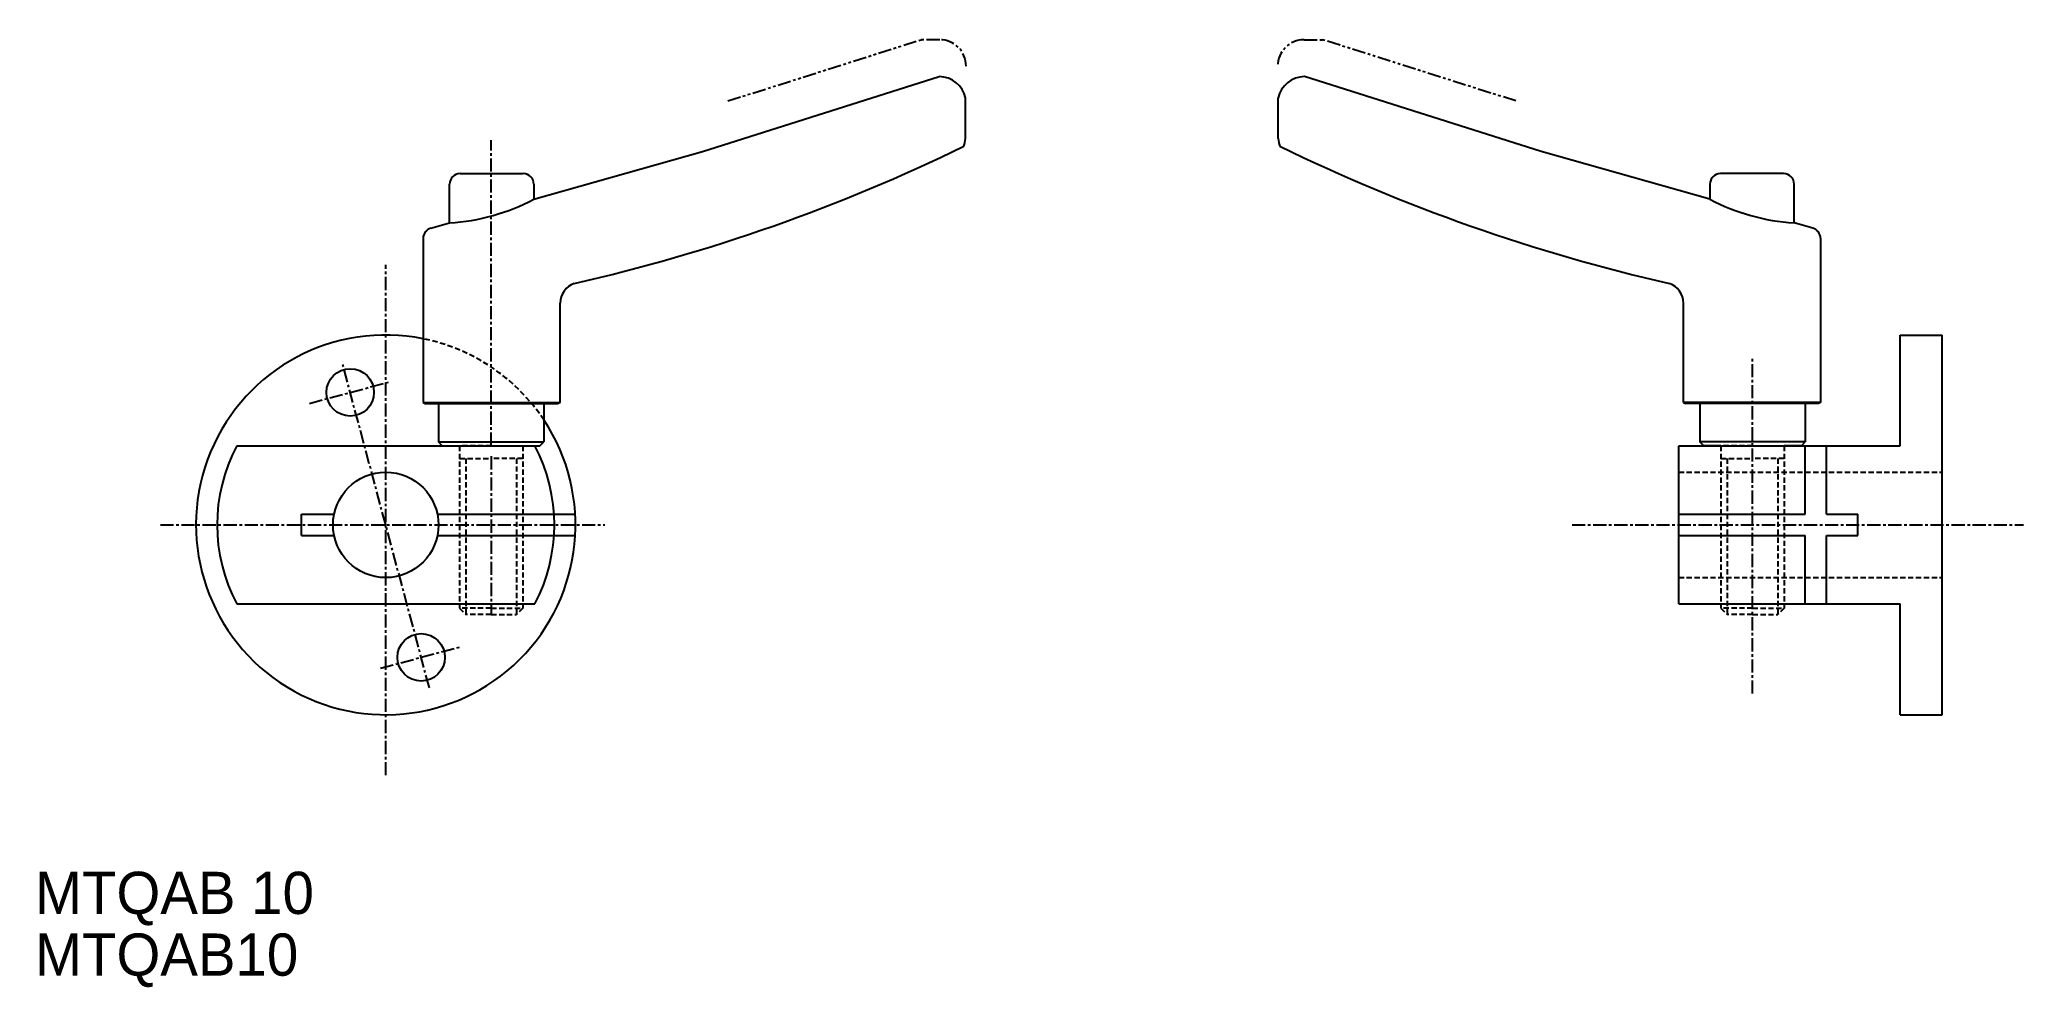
# Model space of a CAD drawing. Extents: x 10 to 199, y -7 to 83.
import ezdxf

# ---------------------------------------------------------------- set-up
doc = ezdxf.new("R2010")
doc.units = 0
for name, pattern in [('CENTER', [2, 1.25, -0.25, 0.25, -0.25]), ('DASHED', [0.75, 0.5, -0.25]), ('PHANTOM', [2.5, 1.25, -0.25, 0.25, -0.25, 0.25, -0.25])]:
    doc.linetypes.add(name, pattern=pattern)
doc.layers.get('0').update_dxf_attribs({"linetype": 'CONTINUOUS'})
doc.layers.add('CENTER', color=1, linetype='CENTER')

msp = doc.modelspace()

# ---------------------------------------------------------------- linework, layer by layer
at = {"color": 3, "linetype": 'PHANTOM'}
for p, q in [((75.72, 77.09), (94.06, 82.9)), ((95.82, 82.9), (94.06, 82.9)), ((130.38, 82.9), (132.14, 82.9)), ((150.48, 77.09), (132.14, 82.9))]:
    msp.add_line(p, q, dxfattribs=at)
at = {"color": 7, "linetype": 'CONTINUOUS'}
for p, q in [((73.32, 72.29), (95.78, 79.4)), ((152.88, 72.29), (130.42, 79.4)), ((98.27, 73.53), (98.27, 77.38)), ((127.93, 73.53), (127.93, 77.38)), ((57.32, 67.78), (73.32, 72.29)), ((168.88, 67.78), (152.88, 72.29)), ((50.32, 70.2), (56.32, 70.2)), ((175.88, 70.2), (169.88, 70.2)), ((49.32, 65.53), (49.32, 69.2)), ((57.32, 69.2), (57.32, 67.78)), ((168.88, 69.2), (168.88, 67.78)), ((176.88, 65.53), (176.88, 69.2)), ((46.82, 64.07), (46.82, 48.49)), ((47.55, 65.03), (49.32, 65.53)), ((178.65, 65.03), (176.88, 65.53)), ((179.38, 64.07), (179.38, 48.49)), ((59.82, 48.49), (59.82, 57.91)), ((166.38, 48.49), (166.38, 57.91)), ((186.93, 54.9), (190.93, 54.9)), ((186.93, 44.4), (186.93, 54.9)), ((190.93, 18.9), (190.93, 54.9)), ((46.82, 48.49), (47.02, 48.4)), ((46.82, 48.49), (59.82, 48.49)), ((47.02, 48.4), (48.27, 48.4)), ((48.27, 48.4), (48.27, 44.77)), ((48.27, 48.4), (58.27, 48.4)), ((58.27, 48.4), (59.62, 48.4)), ((58.27, 48.4), (58.27, 44.77)), ((59.82, 48.49), (59.62, 48.4)), ((179.38, 48.49), (166.38, 48.49)), ((166.38, 48.49), (166.58, 48.4)), ((167.93, 48.4), (166.58, 48.4)), ((177.93, 48.4), (167.93, 48.4)), ((167.93, 48.4), (167.93, 44.77)), ((177.93, 48.4), (177.93, 44.77)), ((179.18, 48.4), (177.93, 48.4)), ((179.38, 48.49), (179.18, 48.4)), ((29.13, 44.4), (57.4, 44.4)), ((48.63, 44.4), (48.27, 44.77)), ((48.27, 44.77), (58.27, 44.77)), ((48.63, 44.4), (50.27, 44.4)), ((56.27, 44.4), (57.9, 44.4)), ((57.9, 44.4), (58.27, 44.77)), ((165.93, 44.4), (186.93, 44.4)), ((165.93, 29.4), (165.93, 44.4)), ((177.93, 44.77), (167.93, 44.77)), ((168.3, 44.4), (167.93, 44.77)), ((169.93, 44.4), (168.3, 44.4)), ((177.57, 44.4), (175.93, 44.4)), ((177.57, 44.4), (177.93, 44.77)), ((177.93, 37.9), (177.93, 44.4)), ((179.93, 37.9), (179.93, 44.4)), ((35.27, 37.9), (38.37, 37.9)), ((35.27, 35.9), (35.27, 37.9)), ((48.16, 37.9), (61.24, 37.9)), ((165.93, 37.9), (177.93, 37.9)), ((179.93, 37.9), (182.93, 37.9)), ((182.93, 35.9), (182.93, 37.9)), ((35.27, 35.9), (38.37, 35.9)), ((48.16, 35.9), (61.24, 35.9)), ((165.93, 35.9), (177.93, 35.9)), ((177.93, 29.4), (177.93, 35.9)), ((179.93, 29.4), (179.93, 35.9)), ((179.93, 35.9), (182.93, 35.9)), ((29.13, 29.4), (57.4, 29.4)), ((165.93, 29.4), (186.93, 29.4)), ((186.93, 18.9), (186.93, 29.4)), ((186.93, 18.9), (190.93, 18.9))]:
    msp.add_line(p, q, dxfattribs=at)
at = {"color": 3, "linetype": 'DASHED'}
for p, q in [((53.27, 44.4), (50.27, 44.4)), ((50.27, 44.4), (50.27, 29)), ((53.27, 44.4), (56.27, 44.4)), ((56.27, 44.4), (56.27, 29)), ((169.93, 44.4), (169.93, 29)), ((172.93, 44.4), (169.93, 44.4)), ((172.93, 44.4), (175.93, 44.4)), ((175.93, 44.4), (175.93, 29)), ((50.27, 43.2), (53.27, 43.2)), ((50.87, 43.2), (50.87, 28.4)), ((56.27, 43.2), (53.27, 43.2)), ((55.67, 43.2), (55.67, 28.4)), ((165.93, 41.9), (190.93, 41.9)), ((169.93, 43.2), (172.93, 43.2)), ((170.53, 43.2), (170.53, 28.4)), ((175.93, 43.2), (172.93, 43.2)), ((175.33, 43.2), (175.33, 28.4)), ((165.93, 31.9), (190.93, 31.9)), ((53.27, 29), (50.27, 29)), ((50.27, 29), (50.87, 28.4)), ((53.27, 28.4), (50.87, 28.4)), ((53.27, 29), (56.27, 29)), ((53.27, 28.4), (55.67, 28.4)), ((56.27, 29), (55.67, 28.4)), ((169.93, 29), (170.53, 28.4)), ((172.93, 29), (169.93, 29)), ((172.93, 28.4), (170.53, 28.4)), ((172.93, 29), (175.93, 29)), ((172.93, 28.4), (175.33, 28.4)), ((175.93, 29), (175.33, 28.4))]:
    msp.add_line(p, q, dxfattribs=at)
at = {"color": 7, "linetype": 'CONTINUOUS'}
for centre, radius in [((39.9, 49.46), 2.25), ((43.27, 36.9), 5), ((46.63, 24.34), 2.25)]:
    msp.add_circle(centre, radius, dxfattribs=at)
at = {"color": 3, "linetype": 'PHANTOM'}
for centre, start, end in [((95.82, 80.4), 0, 90), ((130.38, 80.4), 90, 180)]:
    msp.add_arc(centre, 2.5, start, end, dxfattribs=at)
at = {"color": 7, "linetype": 'CONTINUOUS'}
for centre, radius, start, end in [((95.75, 76.82), 2.58, 12.4108, 89.2795), ((130.45, 76.82), 2.58, 90.7205, 167.5892), ((92.32, 74.35), 6, 345.017, 352.2759), ((133.88, 74.35), 6, 187.7241, 194.983), ((23.17, 226.83), 171.3, 282.8123, 295.9457), ((203.03, 226.83), 171.3, 244.0543, 257.1877), ((50.32, 69.2), 1, 90, 180), ((56.32, 69.2), 1, 0, 90), ((169.88, 69.2), 1, 90, 180), ((175.88, 69.2), 1, 0, 90), ((48.1, 85.21), 19.72, 273.5609, 297.8886), ((178.1, 85.21), 19.72, 242.1114, 266.4391), ((47.82, 64.07), 1, 105.7247, 180), ((178.38, 64.07), 1, 0, 74.2753), ((61.82, 57.91), 2, 109.379, 180), ((164.38, 57.91), 2, 0, 70.621), ((43.27, 36.9), 18, 78.604, 33.5573), ((43.27, 36.9), 16, 152.0468, 207.9532), ((43.27, 36.9), 16, 332.0468, 27.9532)]:
    msp.add_arc(centre, radius, start, end, dxfattribs=at)
at = {"color": 3, "linetype": 'DASHED'}
msp.add_arc((43.27, 36.9), 18, 33.5573, 78.604, dxfattribs=at)
at = {"layer": 'CENTER', "color": 1, "linetype": 'CENTER'}
for p, q in [((53.27, 44.4), (53.27, 73.39)), ((43.27, 13.16), (43.27, 61.55)), ((172.93, 20.9), (172.93, 52.9)), ((47.41, 21.45), (39.12, 52.36)), ((36.04, 48.42), (43.76, 50.49)), ((53.27, 43.4), (53.27, 28.4)), ((21.89, 36.9), (64.04, 36.9)), ((155.81, 36.9), (198.62, 36.9)), ((42.77, 23.31), (50.49, 25.38))]:
    msp.add_line(p, q, dxfattribs=at)

# ---------------------------------------------------------------- texts
at = {"color": 7, "linetype": 'CONTINUOUS'}
for s, p in [('MTQAB 10', (10, 0.01)), ('MTQAB10', (10, -5.84))]:
    msp.add_text(s, height=4, dxfattribs=at).set_placement(p)

doc.saveas('drawing.dxf')
